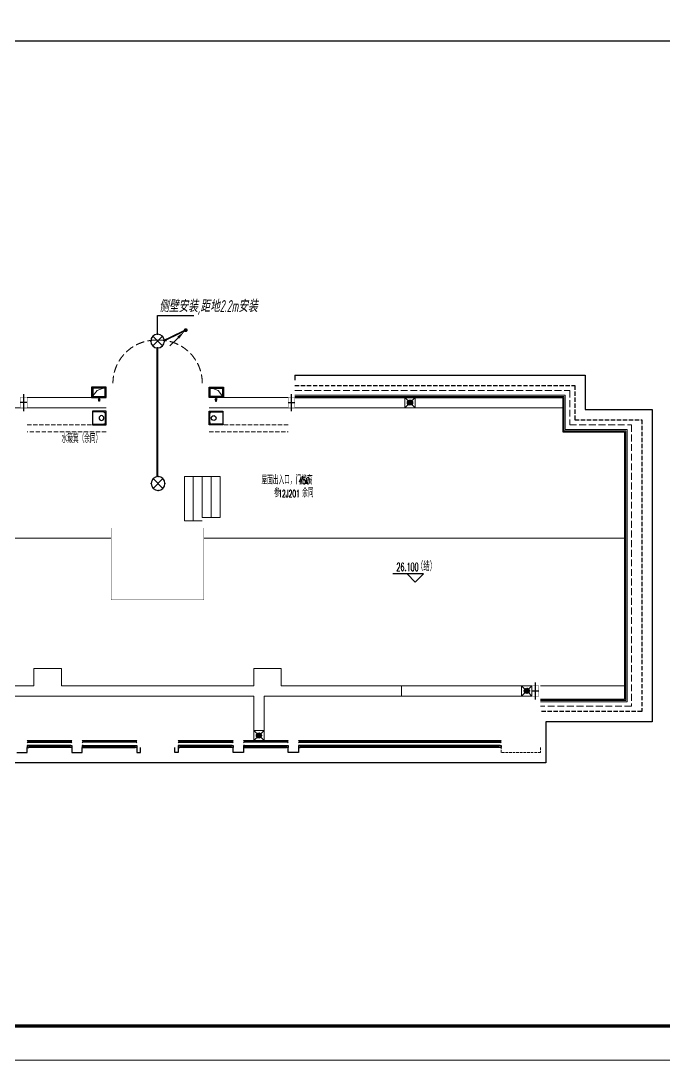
# Model space of a CAD drawing. Extents: x 3443499 to 7125205, y -1700016 to -264854.
# Drawn here: x 3556801 to 3575535, y -1115670 to -1085384 of the extents above; entities that cross this region are included whole.
import ezdxf
from ezdxf.enums import TextEntityAlignment as Align

# ---------------------------------------------------------------- set-up
doc = ezdxf.new("R2010")
doc.units = 0
doc.header["$LTSCALE"] = 1000
doc.header["$MEASUREMENT"] = 0
for name, pattern in [('#P_--_20B1_001_t3$0$DASH', [0.35, 0.25, -0.1]), ('__DASH', [0.35, 0.25, -0.1]), ('DASH', [0.35, 0.25, -0.1])]:
    doc.linetypes.add(name, pattern=pattern)
doc.layers.get('0').update_dxf_attribs({"linetype": 'CONTINUOUS'})
for name, color, linetype in [('!!电气', 1, 'CONTINUOUS'), ('!校对', 2, 'CONTINUOUS'), ('$RECOVER_210609100354-0', 7, 'CONTINUOUS'), ('3-栏杆1', 252, 'CONTINUOUS'), ('DIM-照明', 7, 'CONTINUOUS'), ('DIM_ELEV', 3, 'CONTINUOUS'), ('EQUIP-照明', 3, 'CONTINUOUS'), ('LVTRY', 252, 'CONTINUOUS'), ('LWIRE', 4, 'CONTINUOUS'), ('ROOF', 183, 'CONTINUOUS'), ('WIRE-照明', 2, 'CONTINUOUS'), ('建筑-排气道', 252, 'CONTINUOUS'), ('机电标识类', 1, 'CONTINUOUS'), ('污水', 3, 'CONTINUOUS'), ('看线', 185, 'CONTINUOUS'), ('管', 193, 'CONTINUOUS'), ('铝合金', 144, 'CONTINUOUS')]:
    doc.layers.add(name, color=color, linetype=linetype)
for name, color, linetype, lineweight in [('PUB_HATCH', 8, 'CONTINUOUS', 9), ('PUB_TEXT', 7, 'CONTINUOUS', 20), ('STAIR', 252, 'CONTINUOUS', 20), ('WINDOW', 146, 'CONTINUOUS', 20), ('图框', 147, 'CONTINUOUS', 20), ('平面-分水线', 189, 'CONTINUOUS', 15), ('平面-排水沟', 86, 'CONTINUOUS', 15), ('平面-栏杆', 56, 'CONTINUOUS', 15), ('平面-看线', 252, 'CONTINUOUS', 15), ('立面-洞口示意', 252, 'CONTINUOUS', 13)]:
    doc.layers.add(name, color=color, linetype=linetype, lineweight=lineweight)
doc.styles.add('_TCH_DIM', font='SIMPLEX', dxfattribs={"bigfont": 'GBCBIG'})
doc.styles.add('_TEL_DIM', font='SIMPLEX', dxfattribs={"width": 0.8, "height": 3.5, "bigfont": 'HZTXT'})
doc.styles.add('HZTXT', font='gbeitc.shx', dxfattribs={"width": 0.8, "height": 400, "bigfont": 'hztxt.shx'})
doc.styles.get("Standard").update_dxf_attribs({"font": 'gbenor.shx', "bigfont": 'gbcbig.shx'})

# ---------------------------------------------------------------- blocks, each defined once
blk = doc.blocks.new('*U130')
h = blk.add_hatch(color=5)
h.set_gradient(color1=(0, 0, 255), rotation=180, tint=1)
h.paths.add_polyline_path([(0, 0), (-6.35, -6.35), (-6.35, -2.159), (-15, -2.159), (-15, 2.159), (-6.35, 2.159), (-6.35, 6.35)])
at = {"color": 0, "linetype": 'Continuous'}
blk.add_lwpolyline([(0, 0), (-6.35, -6.35), (-6.35, -2.159), (-15, -2.159), (-15, 2.159), (-6.35, 2.159), (-6.35, 6.35)], close=True, dxfattribs=at)
blk = doc.blocks.new('GDGDGDGRGD')
at = {"linetype": '__DASH', "ltscale": 0.1}
blk.add_wipeout([(428917, 296115), (428717, 296115), (428717, 295815), (428917, 295815)], dxfattribs=at).dxf.layer = '污水'
at = {"layer": '机电标识类', "color": 250, "linetype": 'DASH', "ltscale": 400}
for p, q in [((428817, 295715), (428817, 296215)), ((428917, 295965), (428717, 295965))]:
    blk.add_line(p, q, dxfattribs=at)
at = {"layer": '污水', "linetype": '__DASH', "ltscale": 0.1, "const_width": 10}
blk.add_lwpolyline([(428917, 296115), (428717, 296115), (428717, 295815), (428917, 295815)], close=True, dxfattribs=at)
blk = doc.blocks.new('A$C3EB2330C')
at = {"layer": '管'}
for p, q in [((0, 380), (330, 380)), ((380, 330), (380, 70)), ((330, 20), (0, 20))]:
    blk.add_line(p, q, dxfattribs=at)
blk.add_lwpolyline([(400, 400), (400, 0), (0, 0), (0, 400)], close=True, dxfattribs=at)
for centre, start, end in [((330, 330), 0, 90), ((330, 70), 270, 360)]:
    blk.add_arc(centre, 50, start, end, dxfattribs=at)
blk.add_ellipse((267, 200), major_axis=(-49.5, -49.5), ratio=1, start_param=-0.785398, end_param=5.497787, dxfattribs=at)
blk = doc.blocks.new('$equip$00002539')
for p, q in [((-0.354, 0.354), (0.354, -0.354)), ((0.354, 0.354), (-0.354, -0.354))]:
    blk.add_line(p, q)
at = {"const_width": 0.05}
blk.add_lwpolyline([(-0.5, 0, 1), (0.5, 0, 1), (-0.5, 0, 0.911406)], format="xyb", dxfattribs=at)
blk.add_circle((0, 0), 0.5)
for p in [(-0.5, 0), (0, 0.5), (0.5, 0), (0, -0.5)]:
    blk.add_point(p)
at = {"color": 7, "style": '_TEL_DIM', "flags": 1}
blk.add_attdef('A', text='', height=0.00002, dxfattribs=at).set_placement((0, 0), align=Align.MIDDLE_CENTER)
blk = doc.blocks.new('$TelecSys$00000081')
for p, q in [((0.104, 0.104), (0.104, 0.104)), ((-1.15, -1.15), (-0.55, -0.55)), ((-0.104, -0.104), (-0.104, -0.104))]:
    blk.add_line(p, q)
at = {"const_width": 0.142}
blk.add_lwpolyline([(0.071, 0, 1), (-0.071, 0, 1)], format="xyb", close=True, dxfattribs=at)
blk.add_solid([(-0.62, -0.48), (-0.48, -0.62), (-0.1, -0.1)])
at = {"width": 0.8, "flags": 9}
blk.add_attdef('A', (0, 0), '', height=0.00002, rotation=180, dxfattribs=at)

msp = doc.modelspace()

# ---------------------------------------------------------------- hatches: boundary and pattern name
at = {"layer": 'PUB_HATCH'}
for points in [[(3559269.4, -1096074.1), (3559269.4, -1096344.1), (3559129.4, -1096344.1), (3559129.4, -1096329.1), (3559234.4, -1096329.1), (3559254.4, -1096309.1), (3559254.4, -1096109.1), (3559234.4, -1096089.1), (3558914.4, -1096089.1), (3558894.4, -1096109.1), (3558894.4, -1096309.1), (3558914.4, -1096329.1), (3559019.4, -1096329.1), (3559019.4, -1096344.1), (3558879.4, -1096344.1), (3558879.4, -1096074.1)], [(3562299.4, -1096074.1), (3562299.4, -1096344.1), (3562439.4, -1096344.1), (3562439.4, -1096329.1), (3562334.4, -1096329.1), (3562314.4, -1096309.1), (3562314.4, -1096109.1), (3562334.4, -1096089.1), (3562654.4, -1096089.1), (3562674.4, -1096109.1), (3562674.4, -1096309.1), (3562654.4, -1096329.1), (3562549.4, -1096329.1), (3562549.4, -1096344.1), (3562689.4, -1096344.1), (3562689.4, -1096074.1)]]:
    msp.add_hatch(color=252, dxfattribs=at).paths.add_polyline_path(points)

# ---------------------------------------------------------------- linework, layer by layer
at = {"layer": '!!电气', "color": 7}
msp.add_lwpolyline([(3560784.4, -1094512.4), (3560784.4, -1093974.5), (3561841.2, -1093974.5)], dxfattribs=at)
at = {"layer": '!校对', "color": 6}
msp.add_line((3510306.7, -1085970.3), (3583906.7, -1085970.3), dxfattribs=at)
at = {"layer": '$RECOVER_210609100354-0', "color": 252, "const_width": 8}
msp.add_lwpolyline([(3562134.4, -1100159.1), (3562134.4, -1102259.1), (3559434.4, -1102259.1), (3559434.4, -1100159.1)], dxfattribs=at)
at = {"color": 252}
for p, q in [((3568123.8, -1096583.3), (3568060.2, -1096519.7)), ((3568161.8, -1096578.9), (3568064.6, -1096481.7)), ((3568187.5, -1096562.1), (3568081.4, -1096456)), ((3568204.3, -1096536.5), (3568107.1, -1096439.3)), ((3568208.7, -1096498.5), (3568145.1, -1096434.8)), ((3571524.2, -1104983.6), (3571460.5, -1104919.9)), ((3563723.8, -1106283.3), (3563660.2, -1106219.7)), ((3563761.8, -1106278.9), (3563664.6, -1106181.7)), ((3563787.5, -1106262.1), (3563681.4, -1106156)), ((3563804.3, -1106236.5), (3563707.1, -1106139.3)), ((3563808.7, -1106198.5), (3563745.1, -1106134.8)), ((3556984.4, -1106709.1), (3556984.4, -1106559.1)), ((3558284.4, -1106559.1), (3558284.4, -1106709.1)), ((3558584.4, -1106709.1), (3558584.4, -1106559.1)), ((3560184.4, -1106559.1), (3560184.4, -1106709.1)), ((3560284.4, -1106709.1), (3560284.4, -1106559.1)), ((3561284.4, -1106709.1), (3561284.4, -1106559.1)), ((3561384.4, -1106559.1), (3561384.4, -1106709.1)), ((3562984.4, -1106709.1), (3562984.4, -1106559.1)), ((3563284.4, -1106559.1), (3563284.4, -1106709.1)), ((3564584.4, -1106709.1), (3564584.4, -1106559.1)), ((3564884.4, -1106559.1), (3564884.4, -1106709.1)), ((3556684.4, -1106709.1), (3556984.4, -1106709.1)), ((3558284.4, -1106709.1), (3558584.4, -1106709.1)), ((3560184.4, -1106709.1), (3560284.4, -1106709.1)), ((3561384.4, -1106709.1), (3561284.4, -1106709.1)), ((3563284.4, -1106709.1), (3562984.4, -1106709.1)), ((3564884.4, -1106709.1), (3564584.4, -1106709.1))]:
    msp.add_line(p, q, dxfattribs=at)
for centre in [(3568134.4, -1096509.1), (3563734.4, -1106209.1)]:
    msp.add_circle(centre, 75, dxfattribs=at)
for p in [(3568134.4, -1096509.1), (3563734.4, -1106209.1)]:
    msp.add_point(p, dxfattribs=at)
at = {"layer": '3-栏杆1', "color": 252}
for p, q in [((3556984.4, -1106359.1), (3557004.7, -1106376.9)), ((3556984.4, -1106426), (3557004.7, -1106406.1)), ((3558264.2, -1106376.9), (3557004.7, -1106376.9)), ((3557004.7, -1106376.9), (3557004.7, -1106406.1)), ((3557004.7, -1106406.2), (3558264.2, -1106406.2)), ((3558264.2, -1106376.9), (3558284.4, -1106359.1)), ((3558284.4, -1106359.1), (3558264.2, -1106376.9)), ((3558264.2, -1106376.9), (3558264.2, -1106406.1)), ((3558264.2, -1106406.1), (3558284.4, -1106426)), ((3558284.4, -1106426), (3558264.2, -1106406.1)), ((3558604.7, -1106376.9), (3558584.4, -1106359.1)), ((3558584.4, -1106359.1), (3558604.7, -1106376.9)), ((3558604.7, -1106406.1), (3558584.4, -1106426)), ((3558584.4, -1106426), (3558604.7, -1106406.1)), ((3558604.7, -1106376.9), (3560164.2, -1106376.9)), ((3558604.7, -1106376.9), (3558604.7, -1106406.1)), ((3560164.2, -1106406.2), (3558604.7, -1106406.2)), ((3560164.2, -1106376.9), (3560184.4, -1106359.1)), ((3560184.4, -1106359.1), (3560164.2, -1106376.9)), ((3560164.2, -1106376.9), (3560164.2, -1106406.1)), ((3560184.4, -1106426), (3560164.2, -1106406.1)), ((3561404.7, -1106376.9), (3561384.4, -1106359.1)), ((3561384.4, -1106359.1), (3561404.7, -1106376.9)), ((3561384.4, -1106426), (3561404.7, -1106406.1)), ((3562964.2, -1106376.9), (3561404.7, -1106376.9)), ((3561404.7, -1106376.9), (3561404.7, -1106406.1)), ((3561404.7, -1106406.2), (3562964.2, -1106406.2)), ((3562964.2, -1106376.9), (3562984.4, -1106359.1)), ((3562984.4, -1106359.1), (3562964.2, -1106376.9)), ((3562964.2, -1106376.9), (3562964.2, -1106406.1)), ((3562964.2, -1106406.1), (3562984.4, -1106426)), ((3562984.4, -1106426), (3562964.2, -1106406.1)), ((3563304.7, -1106376.9), (3563284.4, -1106359.1)), ((3563284.4, -1106359.1), (3563304.7, -1106376.9)), ((3563304.7, -1106406.1), (3563284.4, -1106426)), ((3563284.4, -1106426), (3563304.7, -1106406.1)), ((3563304.7, -1106376.9), (3564564.2, -1106376.9)), ((3563304.7, -1106376.9), (3563304.7, -1106406.1)), ((3564564.2, -1106406.2), (3563304.7, -1106406.2)), ((3564584.4, -1106359.1), (3564564.2, -1106376.9)), ((3564564.2, -1106376.9), (3564564.2, -1106406.1)), ((3564584.4, -1106426), (3564564.2, -1106406.1)), ((3564904.7, -1106376.9), (3564884.4, -1106359.1)), ((3564884.4, -1106359.1), (3564904.7, -1106376.9)), ((3564884.4, -1106426), (3564904.7, -1106406.1)), ((3570764.2, -1106376.9), (3564904.7, -1106376.9)), ((3564904.7, -1106376.9), (3564904.7, -1106406.1)), ((3564904.7, -1106406.2), (3570764.2, -1106406.2)), ((3570764.2, -1106376.9), (3570784.4, -1106359.1)), ((3570784.4, -1106359.1), (3570764.2, -1106376.9)), ((3570764.2, -1106376.9), (3570764.2, -1106406.1)), ((3570764.2, -1106406.1), (3570784.4, -1106426)), ((3570784.4, -1106426), (3570764.2, -1106406.1))]:
    msp.add_line(p, q, dxfattribs=at)
at = {"layer": 'DIM_ELEV', "color": 252}
for p, q in [((3568528.8, -1101496.6), (3567636.6, -1101496.6)), ((3568288.8, -1101736.6), (3568048.8, -1101496.6)), ((3568288.8, -1101736.6), (3568528.8, -1101496.6))]:
    msp.add_line(p, q, dxfattribs=at)
at = {"layer": 'LVTRY', "color": 252}
for p, q in [((3559284.4, -1096059.1), (3558864.4, -1096059.1)), ((3558864.4, -1096059.1), (3558864.4, -1096359.1)), ((3559269.4, -1096074.1), (3558879.4, -1096074.1)), ((3558879.4, -1096074.1), (3558879.4, -1096344.1)), ((3558879.4, -1096344.1), (3559269.4, -1096344.1)), ((3558914.4, -1096089.1), (3558894.4, -1096109.1)), ((3558894.4, -1096109.1), (3558894.4, -1096309.1)), ((3558894.4, -1096309.1), (3558914.4, -1096329.1)), ((3559234.4, -1096089.1), (3558914.4, -1096089.1)), ((3558914.4, -1096329.1), (3559234.4, -1096329.1)), ((3559019.4, -1096329.1), (3559019.4, -1096344.1)), ((3559129.4, -1096329.1), (3559129.4, -1096344.1)), ((3559254.4, -1096109.1), (3559234.4, -1096089.1)), ((3559234.4, -1096329.1), (3559254.4, -1096309.1)), ((3559254.4, -1096309.1), (3559254.4, -1096109.1)), ((3559269.4, -1096344.1), (3559269.4, -1096074.1)), ((3559284.4, -1096359.1), (3559284.4, -1096059.1)), ((3562284.4, -1096059.1), (3562704.4, -1096059.1)), ((3562284.4, -1096359.1), (3562284.4, -1096059.1)), ((3562299.4, -1096074.1), (3562689.4, -1096074.1)), ((3562299.4, -1096344.1), (3562299.4, -1096074.1)), ((3562689.4, -1096344.1), (3562299.4, -1096344.1)), ((3562314.4, -1096109.1), (3562334.4, -1096089.1)), ((3562314.4, -1096309.1), (3562314.4, -1096109.1)), ((3562334.4, -1096329.1), (3562314.4, -1096309.1)), ((3562334.4, -1096089.1), (3562654.4, -1096089.1)), ((3562654.4, -1096329.1), (3562334.4, -1096329.1)), ((3562439.4, -1096329.1), (3562439.4, -1096344.1)), ((3562549.4, -1096329.1), (3562549.4, -1096344.1)), ((3562654.4, -1096089.1), (3562674.4, -1096109.1)), ((3562674.4, -1096309.1), (3562654.4, -1096329.1)), ((3562674.4, -1096109.1), (3562674.4, -1096309.1)), ((3562689.4, -1096074.1), (3562689.4, -1096344.1)), ((3562704.4, -1096059.1), (3562704.4, -1096359.1)), ((3558864.4, -1096359.1), (3559284.4, -1096359.1)), ((3562704.4, -1096359.1), (3562284.4, -1096359.1))]:
    msp.add_line(p, q, dxfattribs=at)
at = {"layer": 'ROOF', "color": 252, "ltscale": 0.8}
msp.add_line((3564784.4, -1095709.1), (3564784.4, -1095859.1), dxfattribs=at)
at = {"layer": 'STAIR', "color": 252}
msp.add_line((3562084.4, -1099859.1), (3562084.4, -1098659.1), dxfattribs=at)
at = {"layer": 'STAIR', "color": 252, "linetype": 'DASH'}
msp.add_lwpolyline([(3562084.4, -1095939.1, 0.4142136), (3560834.4, -1094689.1), (3560734.4, -1094689.1, 0.4142136), (3559484.4, -1095939.1)], format="xyb", dxfattribs=at)
at = {"layer": 'STAIR', "color": 252}
for points in [[(3561824.4, -1098659.1), (3561564.4, -1098659.1), (3561564.4, -1099959.1), (3561824.4, -1099959.1)], [(3562084.4, -1098659.1), (3561824.4, -1098659.1), (3561824.4, -1099959.1), (3562084.4, -1099959.1)], [(3562084.4, -1098659.1), (3562344.4, -1098659.1), (3562344.4, -1099859.1), (3562084.4, -1099859.1)], [(3562344.4, -1098659.1), (3562604.4, -1098659.1), (3562604.4, -1099859.1), (3562344.4, -1099859.1)]]:
    msp.add_lwpolyline(points, dxfattribs=at)
at = {"layer": 'WINDOW', "color": 252, "linetype": 'DASH', "ltscale": 0.5}
for p, q in [((3556984.4, -1097159.1), (3559284.4, -1097159.1)), ((3564584.4, -1097159.1), (3562284.4, -1097159.1)), ((3559284.4, -1097359.1), (3556984.4, -1097359.1)), ((3562284.4, -1097359.1), (3564584.4, -1097359.1))]:
    msp.add_line(p, q, dxfattribs=at)
at = {"layer": 'WIRE-照明', "color": 2, "const_width": 50}
msp.add_lwpolyline([(3560983.7, -1094698), (3561602.1, -1094398.9)], dxfattribs=at)
at = {"layer": 'WIRE-照明', "linetype": 'Continuous', "const_width": 50}
msp.add_lwpolyline([(3560776.8, -1094915.8), (3560776.8, -1098665.6)], dxfattribs=at)
at = {"layer": '平面-分水线', "color": 252}
for points in [[(3568284.4, -1096359.1), (3567984.4, -1096359.1), (3567984.4, -1096659.1), (3568284.4, -1096659.1)], [(3563884.4, -1106059.1), (3563584.4, -1106059.1), (3563584.4, -1106359.1), (3563884.4, -1106359.1)]]:
    msp.add_lwpolyline(points, close=True, dxfattribs=at)
for points in [[(3568081.3, -1096455.9), (3567984.4, -1096359.1)], [(3568092.9, -1096550.6), (3567984.4, -1096659.1)], [(3568284.4, -1096659.1), (3568176, -1096550.6)], [(3568284.4, -1096359.1), (3568187.6, -1096455.9)], [(3571481.6, -1104856.1), (3571384.8, -1104759.3)], [(3571493.2, -1104950.9), (3571384.8, -1105059.3)], [(3563681.3, -1106155.9), (3563584.4, -1106059.1)], [(3563692.9, -1106250.6), (3563584.4, -1106359.1)], [(3563884.4, -1106359.1), (3563776, -1106250.6)], [(3563884.4, -1106059.1), (3563787.6, -1106155.9)]]:
    msp.add_lwpolyline(points, dxfattribs=at)
at = {"layer": '平面-排水沟', "color": 252}
for p, q in [((3556984.4, -1096359.1), (3558864.4, -1096359.1)), ((3564584.4, -1096359.1), (3562704.4, -1096359.1)), ((3559284.4, -1096659.1), (3548984.4, -1096659.1)), ((3562284.4, -1096659.1), (3572584.4, -1096659.1)), ((3547084.4, -1100459.1), (3559434.4, -1100459.1)), ((3562134.4, -1100459.1), (3574384.4, -1100459.1)), ((3557184.4, -1104759), (3547084.4, -1104759)), ((3563584.4, -1104759.1), (3557984.5, -1104759)), ((3567884.4, -1105059.5), (3567884.4, -1104759.5)), ((3563584.4, -1105059), (3547084.4, -1105058.9)), ((3563884.4, -1105059), (3563884.4, -1106359.1))]:
    msp.add_line(p, q, dxfattribs=at)
for points in [[(3557184.4, -1104759.1), (3557184.4, -1104259.1), (3557984.4, -1104259.1), (3557984.5, -1104759.1)], [(3563584.4, -1104759.1), (3563584.4, -1104259.1), (3564384.4, -1104259.1), (3564384.5, -1104759.1)], [(3563584.4, -1106359.1), (3563584.4, -1105059)]]:
    msp.add_lwpolyline(points, dxfattribs=at)
at = {"layer": '平面-看线', "color": 252}
for p, q in [((3558284.4, -1106359.1), (3556984.4, -1106359.1)), ((3558584.4, -1106359.1), (3560184.4, -1106359.1)), ((3562984.4, -1106359.1), (3561384.4, -1106359.1)), ((3563284.4, -1106359.1), (3564584.4, -1106359.1)), ((3564884.4, -1106359.1), (3570784.4, -1106359.1))]:
    msp.add_line(p, q, dxfattribs=at)
at = {"layer": '平面-看线', "color": 252, "linetype": 'DASH', "ltscale": 0.3}
msp.add_lwpolyline([(3571934.4, -1106559.1), (3571934.4, -1106709.1), (3570784.4, -1106709.1), (3570784.4, -1106559.1)], dxfattribs=at)
at = {"layer": '看线', "color": 252}
msp.add_lwpolyline([(3572084.4, -1105809.1), (3572084.4, -1107009.1), (3549484.4, -1107009.1), (3549484.4, -1105509.1), (3547084.4, -1105509.1)], dxfattribs=at)
at = {"layer": '立面-洞口示意', "color": 252}
for points in [[(3559284.4, -1096059.1), (3559020.9, -1096153), (3558864.4, -1096359.1)], [(3562284.4, -1096059.1), (3562548, -1096153), (3562704.4, -1096359.1)]]:
    msp.add_lwpolyline(points, dxfattribs=at)
at = {"layer": '铝合金', "color": 252}
for points in [[(3557014.5, -1106499.1), (3556984.5, -1106499.1), (3556984.4, -1106559.1), (3557034.4, -1106559.1), (3557034.5, -1106529.1)], [(3556984.5, -1106529.1), (3556984.4, -1106559.1), (3557034.4, -1106559.1), (3557034.4, -1106549.1), (3557034.4, -1106549.1), (3557034.5, -1106529.1)], [(3558254.5, -1106499.1), (3557014.5, -1106499.1)], [(3558234.4, -1106559.1), (3557034.4, -1106559.1)], [(3558234.5, -1106529.1), (3557034.5, -1106529.1)], [(3558254.5, -1106499.1), (3558284.5, -1106499.1), (3558284.4, -1106559.1), (3558234.4, -1106559.1), (3558234.5, -1106529.1)], [(3558284.5, -1106529.1), (3558284.4, -1106559.1), (3558234.4, -1106559.1), (3558234.4, -1106549.1), (3558234.4, -1106549.1), (3558234.5, -1106529.1)], [(3558614.4, -1106499.1), (3558584.4, -1106499.1), (3558584.4, -1106559.1), (3558634.4, -1106559.1), (3558634.4, -1106529.1)], [(3558584.4, -1106529.1), (3558584.4, -1106559.1), (3558634.4, -1106559.1), (3558634.4, -1106549.1), (3558634.4, -1106549.1), (3558634.4, -1106529.1)], [(3558614.4, -1106499.1), (3560154.4, -1106499.1)], [(3558634.4, -1106529.1), (3560134.4, -1106529.1)], [(3558634.4, -1106559.1), (3560134.4, -1106559.1)], [(3560154.4, -1106499.1), (3560184.4, -1106499.1), (3560184.4, -1106559.1), (3560134.4, -1106559.1), (3560134.4, -1106529.1)], [(3560184.4, -1106529.1), (3560184.4, -1106559.1), (3560134.4, -1106559.1), (3560134.4, -1106549.1), (3560134.4, -1106549.1), (3560134.4, -1106529.1)], [(3561414.5, -1106499.1), (3561384.5, -1106499.1), (3561384.4, -1106559.1), (3561434.4, -1106559.1), (3561434.5, -1106529.1)], [(3561384.5, -1106529.1), (3561384.4, -1106559.1), (3561434.4, -1106559.1), (3561434.4, -1106549.1), (3561434.4, -1106549.1), (3561434.5, -1106529.1)], [(3562954.5, -1106499.1), (3561414.5, -1106499.1)], [(3562934.4, -1106559.1), (3561434.4, -1106559.1)], [(3562934.5, -1106529.1), (3561434.5, -1106529.1)], [(3562954.5, -1106499.1), (3562984.5, -1106499.1), (3562984.4, -1106559.1), (3562934.4, -1106559.1), (3562934.5, -1106529.1)], [(3562984.5, -1106529.1), (3562984.4, -1106559.1), (3562934.4, -1106559.1), (3562934.4, -1106549.1), (3562934.4, -1106549.1), (3562934.5, -1106529.1)], [(3563314.4, -1106499.1), (3563284.4, -1106499.1), (3563284.4, -1106559.1), (3563334.4, -1106559.1), (3563334.4, -1106529.1)], [(3563284.4, -1106529.1), (3563284.4, -1106559.1), (3563334.4, -1106559.1), (3563334.4, -1106549.1), (3563334.4, -1106549.1), (3563334.4, -1106529.1)], [(3563314.4, -1106499.1), (3564554.4, -1106499.1)], [(3563334.4, -1106529.1), (3564534.4, -1106529.1)], [(3563334.4, -1106559.1), (3564534.4, -1106559.1)], [(3564554.4, -1106499.1), (3564584.4, -1106499.1), (3564584.4, -1106559.1), (3564534.4, -1106559.1), (3564534.4, -1106529.1)], [(3564584.4, -1106529.1), (3564584.4, -1106559.1), (3564534.4, -1106559.1), (3564534.4, -1106549.1), (3564534.4, -1106549.1), (3564534.4, -1106529.1)], [(3564914.5, -1106499.1), (3564884.5, -1106499.1), (3564884.4, -1106559.1), (3564934.4, -1106559.1), (3564934.5, -1106529.1)], [(3564884.5, -1106529.1), (3564884.4, -1106559.1), (3564934.4, -1106559.1), (3564934.4, -1106549.1), (3564934.4, -1106549.1), (3564934.5, -1106529.1)], [(3570754.5, -1106499.1), (3564914.5, -1106499.1)], [(3570734.4, -1106559.1), (3564934.4, -1106559.1)], [(3570734.5, -1106529.1), (3564934.5, -1106529.1)], [(3570754.5, -1106499.1), (3570784.5, -1106499.1), (3570784.4, -1106559.1), (3570734.4, -1106559.1), (3570734.5, -1106529.1)], [(3570784.5, -1106529.1), (3570784.4, -1106559.1), (3570734.4, -1106559.1), (3570734.4, -1106549.1), (3570734.4, -1106549.1), (3570734.5, -1106529.1)]]:
    msp.add_lwpolyline(points, dxfattribs=at)

# ---------------------------------------------------------------- block references
at = {"color": 252, "xscale": -1}
msp.add_blockref('GDGDGDGRGD', (4000601, -1400875.3), dxfattribs=at)
at = {"layer": 'EQUIP-照明', "extrusion": (0, 0, -1), "xscale": 400, "yscale": 400, "zscale": -400, "rotation": 8.474735843411127e-05}
for p in [(-3560784.5, -1094715.9), (-3560797.5, -1098866.2)]:
    msp.add_blockref('$equip$00002539', p, dxfattribs=at)
at = {"layer": 'LWIRE', "color": 1, "xscale": 400, "yscale": 400, "zscale": 400}
msp.add_blockref('$TelecSys$00000081', (3561602.1, -1094398.9), dxfattribs=at)
at = {"layer": '建筑-排气道', "color": 252, "yscale": 5, "zscale": 5}
for p, xscale, rotation in [((3559084.3, -1096391.4), 5, 90), ((3562484.5, -1096391.4), -5, 270)]:
    msp.add_blockref('*U130', p, dxfattribs=dict(at, xscale=xscale, rotation=rotation))
at = {"layer": '管', "color": 252, "xscale": -1, "rotation": 180}
msp.add_blockref('A$C3EB2330C', (3558884.4, -1096759.1), dxfattribs=at)
at = {"layer": '管', "color": 252, "rotation": 180}
msp.add_blockref('A$C3EB2330C', (3562684.4, -1096759.1), dxfattribs=at)

# ---------------------------------------------------------------- texts
at = {"layer": 'DIM-照明', "style": 'HZTXT', "width": 0.7}
msp.add_text('侧壁安装,距地2.2m安装', height=350, dxfattribs=at).set_placement((3560828.7, -1093872))
at = {"layer": 'DIM_ELEV', "color": 252, "style": '_TCH_DIM'}
for s, height, width, p in [('26.100', 238, 0.494118, (3567737.4, -1101416.5)), ('（结）', 270.07, 0.7, (3568331, -1101416.5))]:
    msp.add_text(s, height=height, dxfattribs=dict(at, width=width)).set_placement(p)
at = {"layer": 'PUB_TEXT', "color": 252, "style": '_TCH_DIM'}
for s, height, width, p in [('水簸箕（余同）', 236.31, 0.7, (3557987.4, -1097682.2)), ('屋面出入口，门槛高', 236.31, 0.7, (3563808.6, -1098889.3)), ('450', 208.25, 0.494118, (3564892.4, -1098889.3)), ('参', 236.3, 0.7, (3564178.9, -1099264)), ('12J201', 208.25, 0.494118, (3564299.4, -1099264)), ('，余同', 236.31, 0.7, (3564828.6, -1099264))]:
    msp.add_text(s, height=height, dxfattribs=dict(at, width=width)).set_placement(p)

# ---------------------------------------------------------------- next in the draw order: linework, layer by layer
at = {"color": 252}
for p, q in [((3571562.2, -1104979.2), (3571465, -1104881.9)), ((3571587.8, -1104962.4), (3571481.7, -1104856.3)), ((3571604.6, -1104936.7), (3571507.4, -1104839.5)), ((3571609, -1104898.7), (3571545.4, -1104835.1))]:
    msp.add_line(p, q, dxfattribs=at)
msp.add_circle((3571534.8, -1104909.3), 75, dxfattribs=at)
msp.add_point((3571534.8, -1104909.3), dxfattribs=at)
at = {"layer": 'ROOF', "color": 252, "ltscale": 0.8}
for points in [[(3564784.4, -1095709.1), (3573234.4, -1095709.1), (3573234.4, -1096709.1), (3575184.4, -1096709.1), (3575184.4, -1105809.1), (3572084.4, -1105809.1)], [(3564784.4, -1096359.1), (3572584.4, -1096359.1), (3572584.4, -1097359.1), (3574384.4, -1097359.1), (3574384.4, -1105159.1), (3571934.4, -1105159.1)]]:
    msp.add_lwpolyline(points, dxfattribs=at)
at = {"layer": '平面-分水线', "color": 252}
msp.add_lwpolyline([(3571684.8, -1104759.3), (3571384.8, -1104759.3), (3571384.8, -1105059.3), (3571684.8, -1105059.3)], close=True, dxfattribs=at)
for points in [[(3571684.8, -1104759.3), (3571588, -1104856.1)], [(3571684.8, -1105059.3), (3571576.3, -1104950.9)]]:
    msp.add_lwpolyline(points, dxfattribs=at)
at = {"layer": '平面-排水沟', "color": 252}
for p, q in [((3571683.9, -1104760), (3564384.4, -1104759.1)), ((3571934.8, -1104760.2), (3574384.4, -1104760.2)), ((3571684.2, -1105059.9), (3563884.4, -1105059))]:
    msp.add_line(p, q, dxfattribs=at)
at = {"layer": '平面-栏杆', "color": 252}
for points in [[(3564784.4, -1096289.1), (3572654.4, -1096289.1), (3572654.4, -1097289.1), (3574454.4, -1097289.1), (3574454.4, -1105229.1), (3571934.4, -1105229.1)], [(3564784.4, -1096329.1), (3572614.4, -1096329.1), (3572614.4, -1097329.1), (3574414.4, -1097329.1), (3574414.4, -1105189.1), (3571934.4, -1105189.1)]]:
    msp.add_lwpolyline(points, dxfattribs=at)
at = {"layer": '平面-看线', "color": 252, "linetype": 'DASH', "ltscale": 0.8}
msp.add_lwpolyline([(3564784.4, -1096159.1), (3572784.4, -1096159.1), (3572784.4, -1097159.1), (3574584.4, -1097159.1), (3574584.4, -1105359.1), (3571934.4, -1105359.1)], dxfattribs=at)
at = {"layer": '看线', "color": 252, "linetype": '#P_--_20B1_001_t3$0$DASH', "ltscale": 0.5}
msp.add_lwpolyline([(3564784.4, -1096009.1), (3572934.4, -1096009.1), (3572934.4, -1097009.1), (3574884.4, -1097009.1), (3574884.4, -1105509.1), (3571934.4, -1105509.1)], dxfattribs=at)

# ---------------------------------------------------------------- next in the draw order: block references
at = {"color": 252}
msp.add_blockref('GDGDGDGRGD', (3128067.9, -1392474.4), dxfattribs=at)

# ---------------------------------------------------------------- next in the draw order: block references
at = {"color": 252, "xscale": -1}
msp.add_blockref('GDGDGDGRGD', (3993501, -1392474.4), dxfattribs=at)

# ---------------------------------------------------------------- next in the draw order: linework, layer by layer
at = {"layer": '图框'}
msp.add_lwpolyline([(3507806.7, -1056270.3), (3591906.7, -1056270.3), (3591906.7, -1115670.3), (3507806.7, -1115670.3)], close=True, dxfattribs=at)
at = {"layer": '图框', "const_width": 100}
msp.add_lwpolyline([(3590906.7, -1114670.3), (3590906.7, -1057270.3), (3510306.7, -1057270.3), (3510306.7, -1114670.3)], close=True, dxfattribs=at)

doc.saveas('drawing.dxf')
